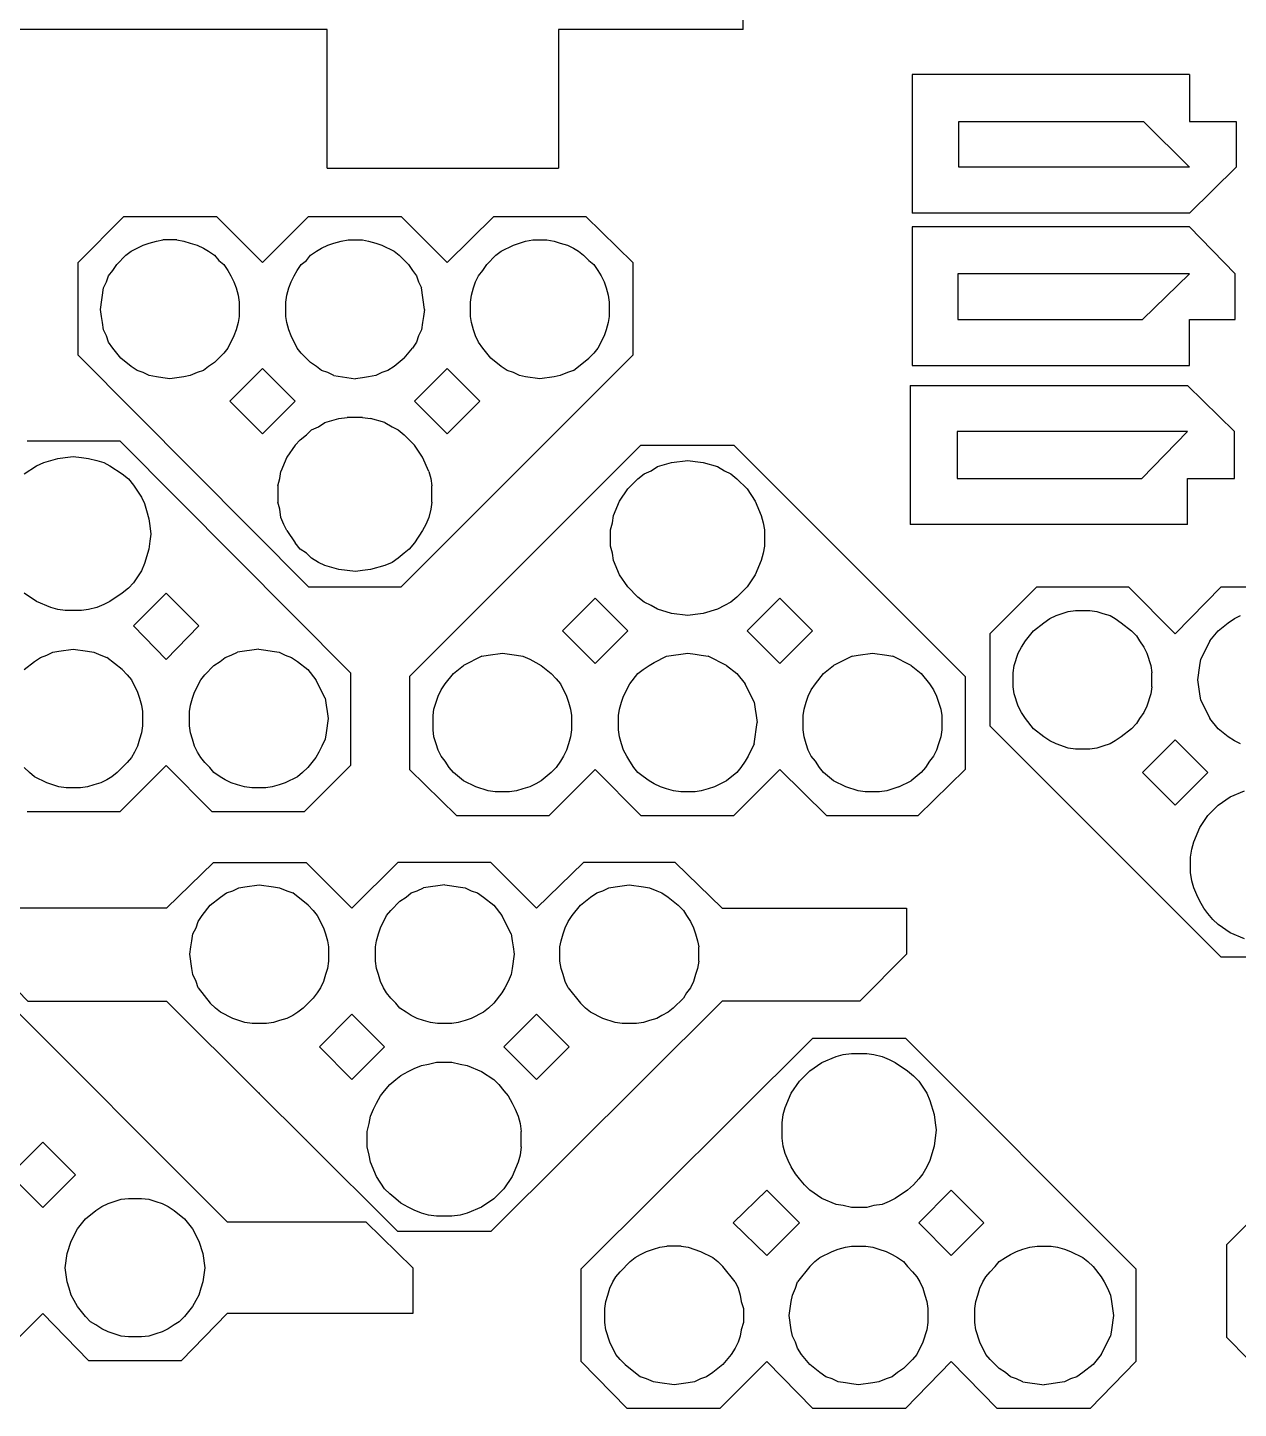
# Model space of a CAD drawing. Extents: x -4665 to 4665, y -2178 to 2178.
# Drawn here: x 620 to 1625, y -13 to 1134 of the extents above; entities that cross this region are included whole.
import ezdxf

# ---------------------------------------------------------------- set-up
doc = ezdxf.new("R2010")
doc.units = 0
doc.header["$MEASUREMENT"] = 0
doc.layers.get('0').update_dxf_attribs({"linetype": 'CONTINUOUS'})

msp = doc.modelspace()

# ---------------------------------------------------------------- linework, layer by layer
for p, q in [((1214, 1131.9), (1214, 1285.2)), ((868.5, 1131.9), (407.9, 1131.9)), ((868.5, 1016.8), (868.5, 1131.9)), ((1214, 1131.9), (1060.7, 1131.9)), ((1060.7, 1131.9), (1060.7, 1016.8)), ((1354.3, 1094.7), (1354.3, 979.5)), ((1584.6, 1094.7), (1354.3, 1094.7)), ((1584.6, 1094.7), (1584.6, 1055.7)), ((1393.2, 1017.6), (1393.2, 1055.7)), ((1393.2, 1055.7), (1546.5, 1055.7)), ((1546.5, 1055.7), (1584.6, 1017.6)), ((1584.6, 1055.7), (1623.5, 1055.7)), ((1623.5, 1055.7), (1623.5, 1017.6)), ((868.5, 1016.8), (1060.7, 1016.8)), ((1584.6, 1017.6), (1393.2, 1017.6)), ((1623.5, 1017.6), (1584.6, 979.5)), ((661.7, 938.5), (699.8, 976.6)), ((699.8, 976.6), (776.8, 976.6)), ((776.8, 976.6), (814.9, 938.5)), ((814.9, 938.5), (853, 976.6)), ((853, 976.6), (930.1, 976.6)), ((930.1, 976.6), (968.2, 938.5)), ((968.2, 938.5), (1007.1, 976.6)), ((1007.1, 976.6), (1083.3, 976.6)), ((1083.3, 976.6), (1122.3, 938.5)), ((1584.6, 979.5), (1354.3, 979.5)), ((1354.3, 968.2), (1354.3, 853)), ((1584.6, 968.2), (1354.3, 968.2)), ((1622.7, 929.2), (1584.6, 968.2)), ((705.7, 947.9), (715.9, 952.9)), ((715.9, 952.9), (720.9, 954.6)), ((720.9, 954.6), (726.9, 956.3)), ((726.9, 956.3), (732, 957.2)), ((743.8, 957.2), (732, 957.2)), ((743.8, 957.2), (749.7, 956.3)), ((749.7, 956.3), (754.8, 954.6)), ((754.8, 954.6), (760.7, 952.9)), ((760.7, 952.9), (765.8, 950.4)), ((864, 950.4), (869.1, 952.9)), ((869.1, 952.9), (874.2, 954.6)), ((874.2, 954.6), (880.1, 956.3)), ((880.1, 956.3), (886, 957.2)), ((886, 957.2), (897.9, 957.2)), ((897.9, 957.2), (903, 956.3)), ((903, 956.3), (908.9, 954.6)), ((908.9, 954.6), (914, 952.9)), ((914, 952.9), (924.1, 947.9)), ((1013, 947.9), (1023.2, 952.9)), ((1023.2, 952.9), (1033.4, 956.3)), ((1033.4, 956.3), (1039.3, 957.2)), ((1039.3, 957.2), (1051.1, 957.2)), ((1051.1, 957.2), (1057.1, 956.3)), ((1057.1, 956.3), (1062.2, 954.6)), ((1062.2, 954.6), (1068.1, 952.9)), ((1068.1, 952.9), (1073.2, 950.4)), ((693.9, 936.9), (701.5, 944.5)), ((701.5, 944.5), (705.7, 947.9)), ((765.8, 950.4), (770.1, 947.9)), ((770.1, 947.9), (775.1, 944.5)), ((775.1, 944.5), (778.5, 940.2)), ((778.5, 940.2), (782.8, 936.9)), ((847.1, 936.9), (851.3, 940.2)), ((851.3, 940.2), (854.7, 944.5)), ((854.7, 944.5), (859.8, 947.9)), ((859.8, 947.9), (864, 950.4)), ((924.1, 947.9), (928.4, 944.5)), ((928.4, 944.5), (936, 936.9)), ((1001.2, 936.9), (1008.8, 944.5)), ((1008.8, 944.5), (1013, 947.9)), ((1073.2, 950.4), (1077.4, 947.9)), ((1077.4, 947.9), (1081.6, 944.5)), ((1081.6, 944.5), (1085.9, 940.2)), ((1085.9, 940.2), (1090.1, 936.9)), ((661.7, 861.5), (661.7, 938.5)), ((687.1, 927.5), (690.5, 931.8)), ((690.5, 931.8), (693.9, 936.9)), ((782.8, 936.9), (786.1, 931.8)), ((786.1, 931.8), (788.7, 927.5)), ((841.2, 927.5), (843.7, 931.8)), ((843.7, 931.8), (847.1, 936.9)), ((936, 936.9), (939.4, 931.8)), ((939.4, 931.8), (942.8, 927.5)), ((994.4, 927.5), (997.8, 931.8)), ((997.8, 931.8), (1001.2, 936.9)), ((1090.1, 936.9), (1093.5, 931.8)), ((1093.5, 931.8), (1096, 927.5)), ((1122.3, 938.5), (1122.3, 861.5)), ((1584.6, 929.2), (1392.4, 929.2)), ((1392.4, 929.2), (1392.4, 891.1)), ((1545.6, 891.1), (1584.6, 929.2)), ((1622.7, 891.1), (1622.7, 929.2)), ((680.3, 899.6), (682.8, 917.4)), ((682.8, 917.4), (685.4, 922.5)), ((685.4, 922.5), (687.1, 927.5)), ((788.7, 927.5), (791.2, 922.5)), ((791.2, 922.5), (792.9, 917.4)), ((792.9, 917.4), (794.6, 911.5)), ((835.2, 911.5), (836.9, 917.4)), ((836.9, 917.4), (838.6, 922.5)), ((838.6, 922.5), (841.2, 927.5)), ((942.8, 927.5), (944.5, 922.5)), ((944.5, 922.5), (947, 917.4)), ((949.5, 899.6), (947, 917.4)), ((988.5, 911.5), (990.2, 917.4)), ((990.2, 917.4), (991.9, 922.5)), ((991.9, 922.5), (994.4, 927.5)), ((1096, 927.5), (1098.6, 922.5)), ((1098.6, 922.5), (1100.3, 917.4)), ((1100.3, 917.4), (1101.9, 911.5)), ((794.6, 911.5), (795.5, 905.5)), ((834.4, 905.5), (835.2, 911.5)), ((987.6, 905.5), (988.5, 911.5)), ((1101.9, 911.5), (1102.8, 905.5)), ((681.2, 893.7), (680.3, 899.6)), ((795.5, 905.5), (795.5, 893.7)), ((834.4, 893.7), (834.4, 905.5)), ((949.5, 899.6), (948.7, 893.7)), ((987.6, 893.7), (987.6, 905.5)), ((1102.8, 905.5), (1102.8, 893.7)), ((682, 888.6), (681.2, 893.7)), ((682.8, 882.7), (682, 888.6)), ((685.4, 877.6), (682.8, 882.7)), ((792.9, 882.7), (791.2, 877.6)), ((794.6, 888.6), (792.9, 882.7)), ((795.5, 893.7), (794.6, 888.6)), ((835.2, 888.6), (834.4, 893.7)), ((836.9, 882.7), (835.2, 888.6)), ((838.6, 877.6), (836.9, 882.7)), ((947, 882.7), (944.5, 877.6)), ((947.9, 888.6), (947, 882.7)), ((948.7, 893.7), (947.9, 888.6)), ((988.5, 888.6), (987.6, 893.7)), ((990.2, 882.7), (988.5, 888.6)), ((991.9, 877.6), (990.2, 882.7)), ((1100.3, 882.7), (1098.6, 877.6)), ((1101.9, 888.6), (1100.3, 882.7)), ((1102.8, 893.7), (1101.9, 888.6)), ((1392.4, 891.1), (1545.6, 891.1)), ((1584.6, 853), (1584.6, 891.1)), ((1584.6, 891.1), (1622.7, 891.1)), ((687.1, 872.5), (685.4, 877.6)), ((690.5, 867.4), (687.1, 872.5)), ((791.2, 877.6), (786.1, 867.4)), ((843.7, 867.4), (838.6, 877.6)), ((942.8, 872.5), (939.4, 867.4)), ((944.5, 877.6), (942.8, 872.5)), ((994.4, 872.5), (991.9, 877.6)), ((997.8, 867.4), (994.4, 872.5)), ((1098.6, 877.6), (1093.5, 867.4)), ((853, 669.3), (661.7, 861.5)), ((697.2, 859), (690.5, 867.4)), ((782.8, 863.2), (775.1, 855.6)), ((786.1, 867.4), (782.8, 863.2)), ((847.1, 863.2), (843.7, 867.4)), ((854.7, 855.6), (847.1, 863.2)), ((1122.3, 861.5), (930.1, 669.3)), ((932.6, 859), (939.4, 867.4)), ((1004.6, 859), (997.8, 867.4)), ((1090.1, 863.2), (1085.9, 859)), ((1093.5, 867.4), (1090.1, 863.2)), ((705.7, 852.2), (697.2, 859)), ((710.8, 848.8), (705.7, 852.2)), ((715.9, 847.1), (710.8, 848.8)), ((765.8, 848.8), (760.7, 847.1)), ((770.1, 852.2), (765.8, 848.8)), ((775.1, 855.6), (770.1, 852.2)), ((814.9, 850.5), (787.8, 823.4)), ((842, 823.4), (814.9, 850.5)), ((859.8, 852.2), (854.7, 855.6)), ((864, 848.8), (859.8, 852.2)), ((869.1, 847.1), (864, 848.8)), ((919.1, 848.8), (914, 847.1)), ((924.1, 852.2), (919.1, 848.8)), ((932.6, 859), (924.1, 852.2)), ((968.2, 850.5), (941.1, 823.4)), ((995.3, 823.4), (968.2, 850.5)), ((1013, 852.2), (1004.6, 859)), ((1018.1, 848.8), (1013, 852.2)), ((1023.2, 847.1), (1018.1, 848.8)), ((1073.2, 848.8), (1068.1, 847.1)), ((1073.2, 848.8), (1085.9, 859)), ((1354.3, 853), (1584.6, 853)), ((720.9, 844.6), (715.9, 847.1)), ((726.9, 843.7), (720.9, 844.6)), ((732, 842.9), (726.9, 843.7)), ((737.9, 842), (732, 842.9)), ((749.7, 843.7), (737.9, 842)), ((754.8, 844.6), (749.7, 843.7)), ((760.7, 847.1), (754.8, 844.6)), ((874.2, 844.6), (869.1, 847.1)), ((874.2, 844.6), (892, 842)), ((897.9, 842.9), (892, 842)), ((903, 843.7), (897.9, 842.9)), ((908.9, 844.6), (903, 843.7)), ((914, 847.1), (908.9, 844.6)), ((1028.3, 844.6), (1023.2, 847.1)), ((1033.4, 843.7), (1028.3, 844.6)), ((1045.2, 842), (1033.4, 843.7)), ((1057.1, 843.7), (1045.2, 842)), ((1062.2, 844.6), (1057.1, 843.7)), ((1068.1, 847.1), (1062.2, 844.6)), ((1352.8, 836.3), (1583.1, 836.3)), ((1352.8, 836.3), (1352.8, 721.1)), ((1622.1, 798.2), (1583.1, 836.3)), ((787.8, 823.4), (814.9, 796.3)), ((814.9, 796.3), (842, 823.4)), ((941.1, 823.4), (968.2, 796.3)), ((968.2, 796.3), (995.3, 823.4)), ((861.5, 802.2), (866.6, 805.6)), ((866.6, 805.6), (878.4, 809)), ((878.4, 809), (885.2, 809.9)), ((897.9, 809.9), (885.2, 809.9)), ((897.9, 809.9), (904.7, 809)), ((916.5, 805.6), (904.7, 809)), ((916.5, 805.6), (922.5, 802.2)), ((842, 787), (846.3, 791.2)), ((846.3, 791.2), (851.3, 795.5)), ((851.3, 795.5), (855.6, 799.7)), ((855.6, 799.7), (861.5, 802.2)), ((922.5, 802.2), (927.5, 799.7)), ((927.5, 799.7), (932.6, 795.5)), ((932.6, 795.5), (941.1, 787)), ((1583.1, 798.2), (1391.8, 798.2)), ((1391.8, 798.2), (1391.8, 759.2)), ((1545, 759.2), (1583.1, 798.2)), ((1622.1, 759.2), (1622.1, 798.2)), ((696.7, 790.2), (619.6, 790.2)), ((888, 598), (696.7, 790.2)), ((842, 787), (835.2, 776.8)), ((937, 594.7), (1129.2, 786.9)), ((947.9, 776.8), (941.1, 787)), ((1129.2, 786.9), (1206.3, 786.9)), ((1206.3, 786.9), (1398.5, 594.7)), ((617.1, 763.1), (627.3, 769.8)), ((627.3, 769.8), (633.2, 772.4)), ((633.2, 772.4), (645, 775.8)), ((645, 775.8), (651, 776.6)), ((651, 776.6), (657.7, 777.5)), ((657.7, 777.5), (664.5, 776.6)), ((664.5, 776.6), (670.4, 775.8)), ((670.4, 775.8), (677.2, 774.1)), ((677.2, 774.1), (683.1, 772.4)), ((683.1, 772.4), (688.2, 769.8)), ((688.2, 769.8), (698.4, 763.1)), ((835.2, 776.8), (830.2, 765)), ((952.9, 765), (947.9, 776.8)), ((1137.7, 765.7), (1142.8, 769.1)), ((1142.8, 769.1), (1154.6, 772.5)), ((1154.6, 772.5), (1168.2, 774.2)), ((1168.2, 774.2), (1174.1, 773.3)), ((1174.1, 773.3), (1180.9, 772.5)), ((1180.9, 772.5), (1192.7, 769.1)), ((1192.7, 769.1), (1198.6, 765.7)), ((698.4, 763.1), (703.5, 758.8)), ((703.5, 758.8), (707.7, 753.8)), ((827.6, 753.1), (829.3, 759.1)), ((829.3, 759.1), (830.2, 765)), ((952.9, 765), (954.6, 759.1)), ((954.6, 759.1), (955.5, 753.1)), ((1118.2, 750.5), (1126.7, 758.9)), ((1126.7, 758.9), (1131.8, 763.2)), ((1131.8, 763.2), (1137.7, 765.7)), ((1198.6, 765.7), (1203.7, 763.2)), ((1203.7, 763.2), (1208.8, 758.9)), ((1208.8, 758.9), (1217.3, 750.5)), ((1391.8, 759.2), (1545, 759.2)), ((1583.1, 759.2), (1622.1, 759.2)), ((1583.1, 721.1), (1583.1, 759.2)), ((707.7, 753.8), (714.5, 743.6)), ((827.6, 753.1), (827.6, 739.6)), ((955.5, 739.6), (955.5, 753.1)), ((1111.4, 740.3), (1118.2, 750.5)), ((1217.3, 750.5), (1224, 740.3)), ((714.5, 743.6), (717, 738.5)), ((717, 738.5), (718.7, 732.6)), ((829.3, 733.7), (827.6, 739.6)), ((830.2, 726.9), (829.3, 733.7)), ((954.6, 733.7), (952.9, 726.9)), ((955.5, 739.6), (954.6, 733.7)), ((1106.4, 728.4), (1111.4, 740.3)), ((1224, 740.3), (1229.1, 728.4)), ((718.7, 732.6), (720.4, 725.8)), ((720.4, 725.8), (721.2, 719.9)), ((832.7, 721), (830.2, 726.9)), ((952.9, 726.9), (950.4, 721)), ((1103.8, 716.6), (1105.5, 722.5)), ((1105.5, 722.5), (1106.4, 728.4)), ((1229.1, 728.4), (1230.8, 722.5)), ((1230.8, 722.5), (1231.7, 716.6)), ((721.2, 719.9), (722.1, 713.1)), ((722.1, 713.1), (721.2, 707.2)), ((835.2, 715.9), (832.7, 721)), ((835.2, 715.9), (842, 705.7)), ((947.9, 715.9), (941.1, 705.7)), ((950.4, 721), (947.9, 715.9)), ((1103.8, 703), (1103.8, 716.6)), ((1231.7, 716.6), (1231.7, 703)), ((1583.1, 721.1), (1352.8, 721.1)), ((720.4, 700.4), (717, 688.6)), ((721.2, 707.2), (720.4, 700.4)), ((846.3, 700.6), (842, 705.7)), ((851.3, 697.3), (846.3, 700.6)), ((936.8, 700.6), (932.6, 697.3)), ((941.1, 705.7), (936.8, 700.6)), ((1105.5, 697.1), (1103.8, 703)), ((1231.7, 703), (1230.8, 697.1)), ((717, 688.6), (714.5, 682.6)), ((855.6, 693), (851.3, 697.3)), ((861.5, 689.6), (855.6, 693)), ((866.6, 687.1), (861.5, 689.6)), ((922.5, 689.6), (916.5, 687.1)), ((927.5, 693), (922.5, 689.6)), ((932.6, 697.3), (927.5, 693)), ((1106.4, 691.2), (1105.5, 697.1)), ((1111.4, 679.3), (1106.4, 691.2)), ((1229.1, 691.2), (1224, 679.3)), ((1230.8, 697.1), (1229.1, 691.2)), ((714.5, 682.6), (707.7, 672.5)), ((878.4, 683.7), (866.6, 687.1)), ((892, 682), (878.4, 683.7)), ((897.9, 682.9), (892, 682)), ((904.7, 683.7), (897.9, 682.9)), ((916.5, 687.1), (904.7, 683.7)), ((1118.2, 669.2), (1111.4, 679.3)), ((1224, 679.3), (1217.3, 669.2)), ((703.5, 668.2), (698.4, 664)), ((707.7, 672.5), (703.5, 668.2)), ((853, 669.3), (930.1, 669.3)), ((1126.7, 660.7), (1118.2, 669.2)), ((1208.8, 660.7), (1217.3, 669.2)), ((1418.8, 630.2), (1457.8, 669.2)), ((1457.8, 669.2), (1534, 669.2)), ((1534, 669.2), (1572.9, 630.2)), ((1572.9, 630.2), (1611, 669.2)), ((1611, 669.2), (1688.1, 669.2)), ((627.3, 657.2), (617.1, 664)), ((639.1, 652.2), (627.3, 657.2)), ((683.1, 654.7), (677.2, 652.2)), ((688.2, 657.2), (683.1, 654.7)), ((698.4, 664), (688.2, 657.2)), ((734.8, 664), (707.7, 636.9)), ((761.9, 636.9), (734.8, 664)), ((1091.1, 659.9), (1064, 632.8)), ((1118.2, 632.8), (1091.1, 659.9)), ((1131.8, 656.5), (1126.7, 660.7)), ((1137.7, 653.9), (1131.8, 656.5)), ((1142.8, 650.6), (1137.7, 653.9)), ((1198.6, 653.9), (1192.7, 650.6)), ((1203.7, 656.5), (1198.6, 653.9)), ((1208.8, 660.7), (1203.7, 656.5)), ((1244.4, 659.9), (1217.3, 632.8)), ((1271.5, 632.8), (1244.4, 659.9)), ((645, 650.5), (639.1, 652.2)), ((651, 649.6), (645, 650.5)), ((664.5, 649.6), (651, 649.6)), ((670.4, 650.5), (664.5, 649.6)), ((677.2, 652.2), (670.4, 650.5)), ((1154.6, 647.2), (1142.8, 650.6)), ((1168.2, 645.5), (1154.6, 647.2)), ((1174.1, 646.3), (1168.2, 645.5)), ((1180.9, 647.2), (1174.1, 646.3)), ((1192.7, 650.6), (1180.9, 647.2)), ((1463.7, 639.5), (1468.8, 642.9)), ((1468.8, 642.9), (1473.9, 645.5)), ((1473.9, 645.5), (1484, 648.8)), ((1484, 648.8), (1489.9, 649.7)), ((1489.9, 649.7), (1501.8, 649.7)), ((1501.8, 649.7), (1507.7, 648.8)), ((1507.7, 648.8), (1512.8, 647.2)), ((1512.8, 647.2), (1518.7, 645.5)), ((1518.7, 645.5), (1523, 642.9)), ((1523, 642.9), (1528, 639.5)), ((1616.9, 639.5), (1622, 642.9)), ((1622, 642.9), (1627.1, 645.5)), ((707.7, 636.9), (734.8, 609)), ((734.8, 609), (761.9, 636.9)), ((1064, 632.8), (1091.1, 605.7)), ((1091.1, 605.7), (1118.2, 632.8)), ((1217.3, 632.8), (1244.4, 605.7)), ((1244.4, 605.7), (1271.5, 632.8)), ((1448.5, 624.3), (1455.2, 632.8)), ((1455.2, 632.8), (1463.7, 639.5)), ((1528, 639.5), (1536.5, 632.8)), ((1536.5, 632.8), (1540.7, 628.5)), ((1601.7, 624.3), (1608.5, 632.8)), ((1608.5, 632.8), (1616.9, 639.5)), ((1418.8, 630.2), (1418.8, 554)), ((1442.5, 614.1), (1445.1, 619.2)), ((1445.1, 619.2), (1448.5, 624.3)), ((1540.7, 628.5), (1543.3, 624.3)), ((1543.3, 624.3), (1546.7, 619.2)), ((1546.7, 619.2), (1549.2, 614.1)), ((1601.7, 624.3), (1594.1, 609.1)), ((625.6, 607.3), (630.6, 610.7)), ((630.6, 610.7), (635.7, 612.4)), ((635.7, 612.4), (640.8, 614.9)), ((640.8, 614.9), (645.9, 615.8)), ((645.9, 615.8), (657.7, 617.4)), ((657.7, 617.4), (669.6, 615.8)), ((669.6, 615.8), (674.7, 614.9)), ((674.7, 614.9), (680.6, 612.4)), ((680.6, 612.4), (685.7, 610.7)), ((698.4, 600.5), (685.7, 610.7)), ((779.7, 607.3), (783.9, 610.7)), ((783.9, 610.7), (789, 612.4)), ((789, 612.4), (794, 614.9)), ((811.8, 617.4), (794, 614.9)), ((811.8, 617.4), (817.8, 616.6)), ((817.8, 616.6), (822.8, 615.8)), ((822.8, 615.8), (828.8, 614.9)), ((828.8, 614.9), (833.8, 612.4)), ((833.8, 612.4), (838.9, 610.7)), ((838.9, 610.7), (844, 607.3)), ((997.1, 611.6), (981.9, 604)), ((997.1, 611.6), (1002.2, 612.5)), ((1002.2, 612.5), (1014.1, 614.1)), ((1014.1, 614.1), (1025.9, 612.5)), ((1025.9, 612.5), (1031, 611.6)), ((1031, 611.6), (1036.9, 609.1)), ((1036.9, 609.1), (1042, 606.5)), ((1140.2, 606.5), (1150.4, 611.6)), ((1150.4, 611.6), (1168.2, 614.1)), ((1168.2, 614.1), (1174.1, 613.3)), ((1174.1, 613.3), (1179.2, 612.5)), ((1179.2, 612.5), (1185.1, 611.6)), ((1200.3, 604), (1185.1, 611.6)), ((1304.5, 611.6), (1289.2, 604)), ((1304.5, 611.6), (1309.6, 612.5)), ((1309.6, 612.5), (1321.4, 614.1)), ((1321.4, 614.1), (1333.3, 612.5)), ((1333.3, 612.5), (1338.3, 611.6)), ((1353.6, 604), (1338.3, 611.6)), ((1439.1, 604), (1442.5, 614.1)), ((1549.2, 614.1), (1552.6, 604)), ((1593.2, 604), (1594.1, 609.1)), ((617.1, 600.5), (625.6, 607.3)), ((698.4, 600.5), (702.6, 596.3)), ((702.6, 596.3), (706, 592)), ((763.6, 592), (767, 596.3)), ((767, 596.3), (774.6, 603.9)), ((774.6, 603.9), (779.7, 607.3)), ((844, 607.3), (852.5, 600.5)), ((852.5, 600.5), (859.2, 592)), ((888, 598), (888, 520.9)), ((966.7, 588.7), (973.4, 597.2)), ((973.4, 597.2), (981.9, 604)), ((1042, 606.5), (1046.2, 604)), ((1046.2, 604), (1054.7, 597.2)), ((1054.7, 597.2), (1058.9, 593)), ((1119.9, 588.7), (1126.7, 597.2)), ((1126.7, 597.2), (1130.9, 600.6)), ((1130.9, 600.6), (1136, 604)), ((1136, 604), (1140.2, 606.5)), ((1200.3, 604), (1208.8, 597.2)), ((1208.8, 597.2), (1215.6, 588.7)), ((1274, 588.7), (1280.8, 597.2)), ((1280.8, 597.2), (1289.2, 604)), ((1353.6, 604), (1362, 597.2)), ((1362, 597.2), (1368.8, 588.7)), ((1438.3, 598), (1439.1, 604)), ((1438.3, 586.2), (1438.3, 598)), ((1552.6, 604), (1553.4, 598)), ((1553.4, 586.2), (1553.4, 598)), ((1591.5, 592.1), (1593.2, 604)), ((706, 592), (711.1, 581.9)), ((758.5, 581.9), (763.6, 592)), ((866.9, 576.8), (859.2, 592)), ((937, 594.7), (937, 517.6)), ((963.3, 583.7), (966.7, 588.7)), ((1058.9, 593), (1062.3, 588.7)), ((1062.3, 588.7), (1067.4, 578.6)), ((1114.8, 578.6), (1119.9, 588.7)), ((1223.2, 573.5), (1215.6, 588.7)), ((1270.6, 583.7), (1274, 588.7)), ((1368.8, 588.7), (1372.2, 583.7)), ((1398.5, 594.7), (1398.5, 517.6)), ((1439.1, 580.3), (1438.3, 586.2)), ((1553.4, 586.2), (1552.6, 580.3)), ((1593.2, 580.3), (1591.5, 592.1)), ((711.1, 581.9), (712.8, 576.8)), ((712.8, 576.8), (714.5, 570.9)), ((755.1, 570.9), (756.8, 576.8)), ((756.8, 576.8), (758.5, 581.9)), ((866.9, 576.8), (867.7, 570.9)), ((957.3, 567.6), (959, 573.5)), ((959, 573.5), (960.7, 578.6)), ((960.7, 578.6), (963.3, 583.7)), ((1067.4, 578.6), (1069.1, 573.5)), ((1069.1, 573.5), (1070.8, 567.6)), ((1111.4, 567.6), (1113.1, 573.5)), ((1113.1, 573.5), (1114.8, 578.6)), ((1223.2, 573.5), (1224, 567.6)), ((1264.7, 567.6), (1266.4, 573.5)), ((1266.4, 573.5), (1268.1, 578.6)), ((1268.1, 578.6), (1270.6, 583.7)), ((1372.2, 583.7), (1374.7, 578.6)), ((1374.7, 578.6), (1376.4, 573.5)), ((1376.4, 573.5), (1378.1, 567.6)), ((1442.5, 570.1), (1439.1, 580.3)), ((1552.6, 580.3), (1549.2, 570.1)), ((1594.1, 575.2), (1593.2, 580.3)), ((1594.1, 575.2), (1601.7, 559.9)), ((714.5, 570.9), (715.3, 565.8)), ((715.3, 565.8), (715.3, 553.9)), ((754.3, 565.8), (755.1, 570.9)), ((754.3, 553.9), (754.3, 565.8)), ((867.7, 570.9), (868.6, 565.8)), ((868.6, 565.8), (869.4, 559.9)), ((956.5, 562.5), (957.3, 567.6)), ((956.5, 550.6), (956.5, 562.5)), ((1070.8, 567.6), (1071.6, 562.5)), ((1071.6, 562.5), (1071.6, 550.6)), ((1110.6, 562.5), (1111.4, 567.6)), ((1110.6, 550.6), (1110.6, 562.5)), ((1224, 567.6), (1224.9, 562.5)), ((1224.9, 562.5), (1225.7, 556.6)), ((1263.8, 562.5), (1264.7, 567.6)), ((1263.8, 550.6), (1263.8, 562.5)), ((1378.1, 567.6), (1379, 562.5)), ((1379, 562.5), (1379, 550.6)), ((1445.1, 565), (1442.5, 570.1)), ((1448.5, 559.9), (1445.1, 565)), ((1546.7, 565), (1543.3, 559.9)), ((1549.2, 570.1), (1546.7, 565)), ((715.3, 553.9), (714.5, 548)), ((755.1, 548), (754.3, 553.9)), ((869.4, 559.9), (867.7, 548)), ((957.3, 544.7), (956.5, 550.6)), ((1071.6, 550.6), (1070.8, 544.7)), ((1111.4, 544.7), (1110.6, 550.6)), ((1223.2, 538.8), (1225.7, 556.6)), ((1264.7, 544.7), (1263.8, 550.6)), ((1379, 550.6), (1378.1, 544.7)), ((1611, 361.8), (1418.8, 554)), ((1455.2, 551.5), (1448.5, 559.9)), ((1463.7, 544.7), (1455.2, 551.5)), ((1536.5, 551.5), (1528, 544.7)), ((1540.7, 555.7), (1536.5, 551.5)), ((1543.3, 559.9), (1540.7, 555.7)), ((1608.5, 551.5), (1601.7, 559.9)), ((1616.9, 544.7), (1608.5, 551.5)), ((712.8, 542.9), (711.1, 537)), ((714.5, 548), (712.8, 542.9)), ((756.8, 542.9), (755.1, 548)), ((758.5, 537), (756.8, 542.9)), ((866.9, 542.9), (864.3, 537)), ((867.7, 548), (866.9, 542.9)), ((959, 538.8), (957.3, 544.7)), ((960.7, 533.7), (959, 538.8)), ((1069.1, 538.8), (1067.4, 533.7)), ((1070.8, 544.7), (1069.1, 538.8)), ((1113.1, 538.8), (1111.4, 544.7)), ((1114.8, 533.7), (1113.1, 538.8)), ((1223.2, 538.8), (1218.1, 528.6)), ((1266.4, 538.8), (1264.7, 544.7)), ((1268.1, 533.7), (1266.4, 538.8)), ((1376.4, 538.8), (1374.7, 533.7)), ((1378.1, 544.7), (1376.4, 538.8)), ((1468.8, 541.3), (1463.7, 544.7)), ((1473.9, 538.8), (1468.8, 541.3)), ((1484, 535.4), (1473.9, 538.8)), ((1518.7, 538.8), (1512.8, 537.1)), ((1523, 541.3), (1518.7, 538.8)), ((1528, 544.7), (1523, 541.3)), ((1572.9, 542.2), (1545.8, 515.1)), ((1600, 515.1), (1572.9, 542.2)), ((1622, 541.3), (1616.9, 544.7)), ((1627.1, 538.8), (1622, 541.3)), ((706, 527.7), (702.6, 523.5)), ((708.5, 531.9), (706, 527.7)), ((711.1, 537), (708.5, 531.9)), ((761, 531.9), (758.5, 537)), ((763.6, 527.7), (761, 531.9)), ((767, 523.5), (763.6, 527.7)), ((859.2, 527.7), (852.5, 519.2)), ((861.8, 531.9), (859.2, 527.7)), ((864.3, 537), (861.8, 531.9)), ((963.3, 528.6), (960.7, 533.7)), ((966.7, 524.4), (963.3, 528.6)), ((1064.9, 528.6), (1062.3, 524.4)), ((1067.4, 533.7), (1064.9, 528.6)), ((1117.4, 528.6), (1114.8, 533.7)), ((1119.9, 524.4), (1117.4, 528.6)), ((1218.1, 528.6), (1215.6, 524.4)), ((1270.6, 528.6), (1268.1, 533.7)), ((1274, 524.4), (1270.6, 528.6)), ((1372.2, 528.6), (1368.8, 524.4)), ((1374.7, 533.7), (1372.2, 528.6)), ((1489.9, 534.5), (1484, 535.4)), ((1501.8, 534.5), (1489.9, 534.5)), ((1507.7, 535.4), (1501.8, 534.5)), ((1512.8, 537.1), (1507.7, 535.4)), ((621.3, 515), (617.1, 519.2)), ((702.6, 523.5), (694.1, 515)), ((734.8, 520.9), (696.7, 482.8)), ((772.9, 482.8), (734.8, 520.9)), ((771.2, 519.2), (767, 523.5)), ((774.6, 515), (771.2, 519.2)), ((852.5, 519.2), (848.2, 515)), ((888, 520.9), (849.9, 482.8)), ((976, 479.5), (937, 517.6)), ((970, 519.3), (966.7, 524.4)), ((973.4, 515.1), (970, 519.3)), ((1091.1, 517.6), (1053, 479.5)), ((1058.9, 519.3), (1054.7, 515.1)), ((1062.3, 524.4), (1058.9, 519.3)), ((1129.2, 479.5), (1091.1, 517.6)), ((1123.3, 519.3), (1119.9, 524.4)), ((1126.7, 515.1), (1123.3, 519.3)), ((1244.4, 517.6), (1206.3, 479.5)), ((1212.2, 519.3), (1208.8, 515.1)), ((1215.6, 524.4), (1212.2, 519.3)), ((1283.3, 479.5), (1244.4, 517.6)), ((1277.4, 519.3), (1274, 524.4)), ((1280.8, 515.1), (1277.4, 519.3)), ((1398.5, 517.6), (1359.5, 479.5)), ((1365.4, 519.3), (1362, 515.1)), ((1368.8, 524.4), (1365.4, 519.3)), ((625.6, 511.6), (621.3, 515)), ((635.7, 506.5), (625.6, 511.6)), ((645.9, 503.1), (635.7, 506.5)), ((674.7, 504.8), (669.6, 503.1)), ((680.6, 506.5), (674.7, 504.8)), ((685.7, 509.1), (680.6, 506.5)), ((689.9, 511.6), (685.7, 509.1)), ((694.1, 515), (689.9, 511.6)), ((779.7, 511.6), (774.6, 515)), ((783.9, 509.1), (779.7, 511.6)), ((789, 506.5), (783.9, 509.1)), ((794, 504.8), (789, 506.5)), ((800, 503.1), (794, 504.8)), ((828.8, 504.8), (822.8, 503.1)), ((833.8, 506.5), (828.8, 504.8)), ((844, 511.6), (833.8, 506.5)), ((848.2, 515), (844, 511.6)), ((981.9, 508.3), (973.4, 515.1)), ((992.1, 503.2), (981.9, 508.3)), ((1042, 505.8), (1036.9, 503.2)), ((1046.2, 508.3), (1042, 505.8)), ((1054.7, 515.1), (1046.2, 508.3)), ((1130.9, 511.7), (1126.7, 515.1)), ((1136, 508.3), (1130.9, 511.7)), ((1140.2, 505.8), (1136, 508.3)), ((1145.3, 503.2), (1140.2, 505.8)), ((1200.3, 508.3), (1190.2, 503.2)), ((1208.8, 515.1), (1200.3, 508.3)), ((1289.2, 508.3), (1280.8, 515.1)), ((1299.4, 503.2), (1289.2, 508.3)), ((1343.4, 503.2), (1353.6, 508.3)), ((1362, 515.1), (1353.6, 508.3)), ((1545.8, 515.1), (1572.9, 488)), ((1572.9, 488), (1600, 515.1)), ((651.8, 502.3), (645.9, 503.1)), ((663.7, 502.3), (651.8, 502.3)), ((669.6, 503.1), (663.7, 502.3)), ((805.9, 502.3), (800, 503.1)), ((817.8, 502.3), (805.9, 502.3)), ((822.8, 503.1), (817.8, 502.3)), ((1002.2, 499.8), (992.1, 503.2)), ((1008.1, 499), (1002.2, 499.8)), ((1020, 499), (1008.1, 499)), ((1025.9, 499.8), (1020, 499)), ((1031, 501.5), (1025.9, 499.8)), ((1036.9, 503.2), (1031, 501.5)), ((1150.4, 501.5), (1145.3, 503.2)), ((1156.3, 499.8), (1150.4, 501.5)), ((1162.2, 499), (1156.3, 499.8)), ((1174.1, 499), (1162.2, 499)), ((1179.2, 499.8), (1174.1, 499)), ((1185.1, 501.5), (1179.2, 499.8)), ((1190.2, 503.2), (1185.1, 501.5)), ((1309.6, 499.8), (1299.4, 503.2)), ((1315.5, 499), (1309.6, 499.8)), ((1327.3, 499), (1315.5, 499)), ((1333.3, 499.8), (1327.3, 499)), ((1343.4, 503.2), (1333.3, 499.8)), ((1608.5, 488), (1618.6, 494.8)), ((1618.6, 494.8), (1630.5, 499.8)), ((619.6, 482.8), (696.7, 482.8)), ((772.9, 482.8), (849.9, 482.8)), ((1600, 479.5), (1608.5, 488)), ((976, 479.5), (1053, 479.5)), ((1129.2, 479.5), (1206.3, 479.5)), ((1283.3, 479.5), (1359.5, 479.5)), ((1593.2, 469.4), (1600, 479.5)), ((1588.2, 457.5), (1593.2, 469.4)), ((1585.6, 444.8), (1586.5, 451.6)), ((1586.5, 451.6), (1588.2, 457.5)), ((735.1, 402.4), (774.1, 440.5)), ((774.1, 440.5), (851.1, 440.5)), ((851.1, 440.5), (889.2, 402.4)), ((889.2, 402.4), (927.3, 440.5)), ((1004.4, 440.5), (927.3, 440.5)), ((1004.4, 440.5), (1042.5, 402.4)), ((1042.5, 402.4), (1081.4, 440.5)), ((1157.6, 440.5), (1081.4, 440.5)), ((1157.6, 440.5), (1196.6, 402.4)), ((1585.6, 432.1), (1585.6, 444.8)), ((1586.5, 425.3), (1585.6, 432.1)), ((1588.2, 419.4), (1586.5, 425.3)), ((780, 411.7), (785.1, 415.1)), ((785.1, 415.1), (790.2, 416.8)), ((790.2, 416.8), (795.2, 419.4)), ((795.2, 419.4), (800.3, 420.2)), ((800.3, 420.2), (812.2, 421.9)), ((812.2, 421.9), (824, 420.2)), ((824, 420.2), (829.1, 419.4)), ((829.1, 419.4), (835, 416.8)), ((835, 416.8), (840.1, 415.1)), ((852.8, 405), (840.1, 415.1)), ((934.1, 411.7), (938.3, 415.1)), ((938.3, 415.1), (943.4, 416.8)), ((943.4, 416.8), (948.5, 419.4)), ((966.3, 421.9), (948.5, 419.4)), ((966.3, 421.9), (972.2, 421.1)), ((972.2, 421.1), (977.3, 420.2)), ((977.3, 420.2), (983.2, 419.4)), ((983.2, 419.4), (988.3, 416.8)), ((988.3, 416.8), (993.4, 415.1)), ((993.4, 415.1), (998.4, 411.7)), ((1087.3, 411.7), (1092.4, 415.1)), ((1092.4, 415.1), (1097.5, 416.8)), ((1097.5, 416.8), (1102.6, 419.4)), ((1102.6, 419.4), (1107.7, 420.2)), ((1107.7, 420.2), (1119.5, 421.9)), ((1119.5, 421.9), (1131.4, 420.2)), ((1131.4, 420.2), (1136.4, 419.4)), ((1136.4, 419.4), (1142.4, 416.8)), ((1142.4, 416.8), (1146.6, 415.1)), ((1146.6, 415.1), (1151.7, 411.7)), ((1590.7, 413.5), (1588.2, 419.4)), ((1593.2, 408.4), (1590.7, 413.5)), ((735.1, 402.4), (581.9, 402.4)), ((764.8, 396.5), (771.5, 405)), ((771.5, 405), (780, 411.7)), ((852.8, 405), (857, 400.7)), ((921.4, 400.7), (929, 408.4)), ((929, 408.4), (934.1, 411.7)), ((998.4, 411.7), (1006.9, 405)), ((1006.9, 405), (1013.7, 396.5)), ((1072.1, 396.5), (1078.9, 405)), ((1078.9, 405), (1087.3, 411.7)), ((1151.7, 411.7), (1160.1, 405)), ((1160.1, 405), (1164.4, 400.7)), ((1196.6, 402.4), (1349.8, 402.4)), ((1349.8, 402.4), (1349.8, 364.3)), ((1596.6, 402.5), (1593.2, 408.4)), ((1600, 398.2), (1596.6, 402.5)), ((759.7, 386.3), (761.4, 391.4)), ((761.4, 391.4), (764.8, 396.5)), ((857, 400.7), (860.4, 396.5)), ((860.4, 396.5), (865.5, 386.3)), ((912.9, 386.3), (918, 396.5)), ((918, 396.5), (921.4, 400.7)), ((1021.3, 381.3), (1013.7, 396.5)), ((1066.2, 386.3), (1068.7, 391.4)), ((1068.7, 391.4), (1072.1, 396.5)), ((1164.4, 400.7), (1166.9, 396.5)), ((1166.9, 396.5), (1170.3, 391.4)), ((1170.3, 391.4), (1172.8, 386.3)), ((1604.2, 393.2), (1600, 398.2)), ((1608.5, 388.9), (1604.2, 393.2)), ((756.3, 375.3), (757.1, 381.3)), ((757.1, 381.3), (759.7, 386.3)), ((865.5, 386.3), (867.2, 381.3)), ((867.2, 381.3), (868.9, 375.3)), ((909.5, 375.3), (911.2, 381.3)), ((911.2, 381.3), (912.9, 386.3)), ((1021.3, 381.3), (1022.1, 375.3)), ((1062.8, 375.3), (1064.5, 381.3)), ((1064.5, 381.3), (1066.2, 386.3)), ((1172.8, 386.3), (1174.5, 381.3)), ((1174.5, 381.3), (1176.2, 375.3)), ((1618.6, 382.1), (1608.5, 388.9)), ((1630.5, 377.1), (1618.6, 382.1)), ((754.6, 364.3), (755.4, 370.3)), ((755.4, 370.3), (756.3, 375.3)), ((868.9, 375.3), (869.7, 370.3)), ((869.7, 370.3), (869.7, 358.4)), ((908.7, 370.3), (909.5, 375.3)), ((908.7, 358.4), (908.7, 370.3)), ((1022.1, 375.3), (1023, 370.3)), ((1023, 370.3), (1023.8, 364.3)), ((1061.9, 370.3), (1062.8, 375.3)), ((1061.9, 358.4), (1061.9, 370.3)), ((1176.2, 375.3), (1177.1, 370.3)), ((1177.1, 358.4), (1177.1, 370.3)), ((620, 325.4), (581.9, 364.3)), ((756.3, 352.5), (754.6, 364.3)), ((869.7, 358.4), (868.9, 352.5)), ((909.5, 352.5), (908.7, 358.4)), ((1023.8, 364.3), (1022.1, 352.5)), ((1062.8, 352.5), (1061.9, 358.4)), ((1177.1, 358.4), (1176.2, 352.5)), ((1310.9, 325.4), (1349.8, 364.3)), ((1688.1, 361.8), (1611, 361.8)), ((757.1, 347.4), (756.3, 352.5)), ((759.7, 341.5), (757.1, 347.4)), ((867.2, 347.4), (865.5, 341.5)), ((868.9, 352.5), (867.2, 347.4)), ((911.2, 347.4), (909.5, 352.5)), ((912.9, 341.5), (911.2, 347.4)), ((1021.3, 347.4), (1018.8, 341.5)), ((1022.1, 352.5), (1021.3, 347.4)), ((1064.5, 347.4), (1062.8, 352.5)), ((1066.2, 341.5), (1064.5, 347.4)), ((1174.5, 347.4), (1172.8, 341.5)), ((1176.2, 352.5), (1174.5, 347.4)), ((785.6, 142.1), (593.4, 334.3)), ((761.4, 336.4), (759.7, 341.5)), ((761.4, 336.4), (771.5, 323.7)), ((863, 336.4), (860.4, 332.2)), ((865.5, 341.5), (863, 336.4)), ((915.5, 336.4), (912.9, 341.5)), ((918, 332.2), (915.5, 336.4)), ((1016.2, 336.4), (1013.7, 332.2)), ((1018.8, 341.5), (1016.2, 336.4)), ((1068.7, 336.4), (1066.2, 341.5)), ((1068.7, 336.4), (1078.9, 323.7)), ((1170.3, 336.4), (1166.9, 332.2)), ((1172.8, 341.5), (1170.3, 336.4)), ((620, 325.4), (735.1, 325.4)), ((811.7, 249.2), (735.1, 325.4)), ((775.8, 319.5), (771.5, 323.7)), ((857, 327.9), (848.6, 319.5)), ((860.4, 332.2), (857, 327.9)), ((921.4, 327.9), (918, 332.2)), ((925.6, 323.7), (921.4, 327.9)), ((929, 319.5), (925.6, 323.7)), ((1006.9, 323.7), (1002.7, 319.5)), ((1196.6, 325.4), (1004.4, 134)), ((1013.7, 332.2), (1006.9, 323.7)), ((1083.1, 319.5), (1078.9, 323.7)), ((1164.4, 327.9), (1155.9, 319.5)), ((1166.9, 332.2), (1164.4, 327.9)), ((1310.9, 325.4), (1196.6, 325.4)), ((780, 316.1), (775.8, 319.5)), ((790.2, 311), (780, 316.1)), ((800.3, 307.6), (790.2, 311)), ((835, 311), (829.1, 309.3)), ((840.1, 313.5), (835, 311)), ((844.3, 316.1), (840.1, 313.5)), ((848.6, 319.5), (844.3, 316.1)), ((889.2, 314.4), (862.1, 287.3)), ((916.3, 287.3), (889.2, 314.4)), ((934.1, 316.1), (929, 319.5)), ((938.3, 313.5), (934.1, 316.1)), ((943.4, 311), (938.3, 313.5)), ((948.5, 309.3), (943.4, 311)), ((988.3, 311), (983.2, 309.3)), ((998.4, 316.1), (988.3, 311)), ((1002.7, 319.5), (998.4, 316.1)), ((1042.5, 314.4), (1015.4, 287.3)), ((1069.6, 287.3), (1042.5, 314.4)), ((1087.3, 316.1), (1083.1, 319.5)), ((1097.5, 311), (1087.3, 316.1)), ((1107.7, 307.6), (1097.5, 311)), ((1142.4, 311), (1136.4, 309.3)), ((1146.6, 313.5), (1142.4, 311)), ((1151.7, 316.1), (1146.6, 313.5)), ((1155.9, 319.5), (1151.7, 316.1)), ((1615.8, 123.2), (1807.1, 314.5)), ((806.2, 306.8), (800.3, 307.6)), ((818.1, 306.8), (806.2, 306.8)), ((824, 307.6), (818.1, 306.8)), ((829.1, 309.3), (824, 307.6)), ((954.4, 307.6), (948.5, 309.3)), ((960.3, 306.8), (954.4, 307.6)), ((972.2, 306.8), (960.3, 306.8)), ((977.3, 307.6), (972.2, 306.8)), ((983.2, 309.3), (977.3, 307.6)), ((1113.6, 306.8), (1107.7, 307.6)), ((1125.4, 306.8), (1113.6, 306.8)), ((1131.4, 307.6), (1125.4, 306.8)), ((1136.4, 309.3), (1131.4, 307.6)), ((862.1, 287.3), (889.2, 260.2)), ((889.2, 260.2), (916.3, 287.3)), ((1015.4, 287.3), (1042.5, 260.2)), ((1042.5, 260.2), (1069.6, 287.3)), ((1079.6, 103.2), (1271.8, 294.6)), ((1271.8, 294.6), (1348.8, 294.6)), ((1348.8, 294.6), (1540.2, 103.2)), ((1279.4, 274.3), (1291.3, 279.3)), ((1291.3, 279.3), (1297.2, 281)), ((1297.2, 281), (1304, 281.9)), ((1304, 281.9), (1316.7, 281.9)), ((1316.7, 281.9), (1322.6, 281)), ((1322.6, 281), (1329.4, 279.3)), ((1329.4, 279.3), (1335.3, 276.8)), ((1335.3, 276.8), (1340.4, 274.3)), ((929.9, 263.6), (935.8, 267)), ((935.8, 267), (940.9, 269.5)), ((940.9, 269.5), (946.8, 272)), ((946.8, 272), (952.7, 272.9)), ((952.7, 272.9), (959.5, 274.6)), ((959.5, 274.6), (972.2, 274.6)), ((972.2, 274.6), (979, 272.9)), ((979, 272.9), (984.9, 272)), ((984.9, 272), (996.7, 267)), ((996.7, 267), (1006.9, 260.2)), ((1260.8, 259), (1269.3, 267.5)), ((1269.3, 267.5), (1279.4, 274.3)), ((1340.4, 274.3), (1350.5, 267.5)), ((1350.5, 267.5), (1355.6, 263.2)), ((916.3, 250.9), (920.5, 256)), ((920.5, 256), (925.6, 260.2)), ((925.6, 260.2), (929.9, 263.6)), ((1006.9, 260.2), (1011.1, 256)), ((1011.1, 256), (1015.4, 250.9)), ((1254, 248.9), (1260.8, 259)), ((1355.6, 263.2), (1359.9, 259)), ((1359.9, 259), (1366.6, 248.9)), ((811.7, 249.2), (812.2, 249.2)), ((812.2, 249.2), (812.2, 248.7)), ((850.8, 210.2), (812.2, 248.7)), ((907, 235.6), (909.5, 240.7)), ((909.5, 240.7), (912.9, 246.6)), ((912.9, 246.6), (916.3, 250.9)), ((1015.4, 250.9), (1018.8, 246.6)), ((1018.8, 246.6), (1022.1, 240.7)), ((1022.1, 240.7), (1024.7, 235.6)), ((1248.9, 237), (1254, 248.9)), ((1366.6, 248.9), (1369.2, 242.9)), ((1369.2, 242.9), (1372.6, 231.1)), ((903.6, 223.8), (904.5, 229.7)), ((904.5, 229.7), (907, 235.6)), ((1024.7, 235.6), (1027.2, 229.7)), ((1027.2, 229.7), (1028.9, 223.8)), ((1246.4, 224.3), (1247.2, 231.1)), ((1247.2, 231.1), (1248.9, 237)), ((1372.6, 231.1), (1373.4, 224.3)), ((901.9, 217), (903.6, 223.8)), ((1028.9, 223.8), (1029.8, 217)), ((1246.4, 211.6), (1246.4, 224.3)), ((1374.2, 218.4), (1372.6, 204.8)), ((1373.4, 224.3), (1374.2, 218.4)), ((632.4, 208.2), (605.3, 181.1)), ((659.5, 181.1), (632.4, 208.2)), ((850.8, 210.2), (851.1, 210.2)), ((851.1, 210.2), (851.1, 209.9)), ((927.3, 134), (851.1, 209.9)), ((901.9, 204.3), (901.9, 217)), ((1029.8, 204.3), (1029.8, 217)), ((1247.2, 204.8), (1246.4, 211.6)), ((903.6, 197.5), (901.9, 204.3)), ((904.5, 191.6), (903.6, 197.5)), ((1028.9, 197.5), (1027.2, 191.6)), ((1029.8, 204.3), (1028.9, 197.5)), ((1248.9, 198.9), (1247.2, 204.8)), ((1251.5, 193), (1248.9, 198.9)), ((1372.6, 204.8), (1369.2, 193)), ((909.5, 179.8), (904.5, 191.6)), ((1027.2, 191.6), (1022.1, 179.8)), ((1254, 187.9), (1251.5, 193)), ((1257.4, 182), (1254, 187.9)), ((1366.6, 187.9), (1363.2, 182)), ((1369.2, 193), (1366.6, 187.9)), ((605.3, 181.1), (632.4, 154)), ((632.4, 154), (659.5, 181.1)), ((916.3, 169.6), (909.5, 179.8)), ((1022.1, 179.8), (1015.4, 169.6)), ((1260.8, 177.7), (1257.4, 182)), ((1265, 172.7), (1260.8, 177.7)), ((1269.3, 168.4), (1265, 172.7)), ((1355.6, 172.7), (1350.5, 168.4)), ((1359.9, 177.7), (1355.6, 172.7)), ((1363.2, 182), (1359.9, 177.7)), ((691.7, 159.1), (697.6, 160.8)), ((697.6, 160.8), (703.5, 161.6)), ((703.5, 161.6), (714.5, 161.6)), ((714.5, 161.6), (720.4, 160.8)), ((720.4, 160.8), (726.4, 159.1)), ((920.5, 165.4), (916.3, 169.6)), ((925.6, 161.1), (920.5, 165.4)), ((929.9, 157.7), (925.6, 161.1)), ((1006.9, 161.1), (996.7, 154.4)), ((1015.4, 169.6), (1006.9, 161.1)), ((1233.7, 168.4), (1205.8, 141.3)), ((1260.8, 141.3), (1233.7, 168.4)), ((1279.4, 161.6), (1269.3, 168.4)), ((1291.3, 156.6), (1279.4, 161.6)), ((1340.4, 161.6), (1335.3, 159.1)), ((1350.5, 168.4), (1340.4, 161.6)), ((1386.9, 168.4), (1359.9, 141.3)), ((1414, 141.3), (1386.9, 168.4)), ((668, 144.7), (676.4, 151.4)), ((676.4, 151.4), (681.5, 154.8)), ((681.5, 154.8), (686.6, 157.4)), ((686.6, 157.4), (691.7, 159.1)), ((726.4, 159.1), (731.5, 157.4)), ((731.5, 157.4), (736.5, 154.8)), ((736.5, 154.8), (741.6, 151.4)), ((741.6, 151.4), (750.1, 144.7)), ((935.8, 154.4), (929.9, 157.7)), ((940.9, 151.8), (935.8, 154.4)), ((946.8, 149.3), (940.9, 151.8)), ((952.7, 147.6), (946.8, 149.3)), ((984.9, 149.3), (979, 147.6)), ((996.7, 154.4), (984.9, 149.3)), ((1297.2, 155.7), (1291.3, 156.6)), ((1304, 154), (1297.2, 155.7)), ((1316.7, 154), (1304, 154)), ((1322.6, 155.7), (1316.7, 154)), ((1329.4, 156.6), (1322.6, 155.7)), ((1335.3, 159.1), (1329.4, 156.6)), ((661.2, 136.2), (668, 144.7)), ((750.1, 144.7), (756.9, 136.2)), ((785.6, 142.1), (900.8, 142.1)), ((900.8, 142.1), (939.7, 104)), ((959.5, 146.7), (952.7, 147.6)), ((972.2, 146.7), (959.5, 146.7)), ((979, 147.6), (972.2, 146.7)), ((1205.8, 141.3), (1233.7, 114.2)), ((1233.7, 114.2), (1260.8, 141.3)), ((1359.9, 141.3), (1386.9, 114.2)), ((1386.9, 114.2), (1414, 141.3)), ((656.1, 126), (661.2, 136.2)), ((756.9, 136.2), (761.9, 126)), ((1004.4, 134), (927.3, 134)), ((651, 104), (652.7, 115.9)), ((652.7, 115.9), (656.1, 126)), ((761.9, 126), (765.3, 115.9)), ((765.3, 115.9), (767, 104)), ((1124.5, 112.5), (1128.7, 115.1)), ((1128.7, 115.1), (1133.8, 117.6)), ((1133.8, 117.6), (1139.7, 119.3)), ((1139.7, 119.3), (1144.8, 121)), ((1144.8, 121), (1150.7, 121.9)), ((1162.6, 121.9), (1150.7, 121.9)), ((1162.6, 121.9), (1168.5, 121)), ((1168.5, 121), (1178.7, 117.6)), ((1178.7, 117.6), (1188.8, 112.5)), ((1277.7, 112.5), (1287.9, 117.6)), ((1287.9, 117.6), (1293, 119.3)), ((1293, 119.3), (1298.9, 121)), ((1298.9, 121), (1304, 121.9)), ((1304, 121.9), (1315.8, 121.9)), ((1315.8, 121.9), (1321.8, 121)), ((1321.8, 121), (1326.8, 119.3)), ((1326.8, 119.3), (1332.8, 117.6)), ((1332.8, 117.6), (1337.8, 115.1)), ((1337.8, 115.1), (1342.1, 112.5)), ((1431.8, 112.5), (1436.1, 115.1)), ((1436.1, 115.1), (1441.1, 117.6)), ((1441.1, 117.6), (1446.2, 119.3)), ((1446.2, 119.3), (1452.1, 121)), ((1452.1, 121), (1458.1, 121.9)), ((1458.1, 121.9), (1469.9, 121.9)), ((1469.9, 121.9), (1475, 121)), ((1475, 121), (1480.9, 119.3)), ((1480.9, 119.3), (1486, 117.6)), ((1486, 117.6), (1496.2, 112.5)), ((1615.8, 46.1), (1615.8, 123.2)), ((652.7, 92.2), (651, 104)), ((767, 104), (765.3, 92.2)), ((939.7, 104), (939.7, 65.9)), ((1079.6, 26.2), (1079.6, 103.2)), ((1111.8, 100.7), (1120.2, 109.2)), ((1120.2, 109.2), (1124.5, 112.5)), ((1188.8, 112.5), (1193.1, 109.2)), ((1193.1, 109.2), (1197.3, 104.9)), ((1207.5, 92.2), (1197.3, 104.9)), ((1269.3, 104.9), (1259.1, 92.2)), ((1269.3, 104.9), (1273.5, 109.2)), ((1273.5, 109.2), (1277.7, 112.5)), ((1342.1, 112.5), (1347.2, 109.2)), ((1347.2, 109.2), (1350.5, 104.9)), ((1350.5, 104.9), (1354.8, 100.7)), ((1419.1, 100.7), (1423.4, 104.9)), ((1423.4, 104.9), (1426.7, 109.2)), ((1426.7, 109.2), (1431.8, 112.5)), ((1496.2, 112.5), (1500.4, 109.2)), ((1500.4, 109.2), (1504.6, 104.9)), ((1504.6, 104.9), (1511.4, 96.5)), ((1540.2, 103.2), (1540.2, 26.2)), ((654.4, 87.1), (652.7, 92.2)), ((765.3, 92.2), (763.6, 87.1)), ((1103.3, 87.1), (1105.9, 92.2)), ((1105.9, 92.2), (1108.4, 96.5)), ((1108.4, 96.5), (1111.8, 100.7)), ((1207.5, 92.2), (1210, 87.1)), ((1257.4, 87.1), (1259.1, 92.2)), ((1354.8, 100.7), (1358.2, 96.5)), ((1358.2, 96.5), (1360.7, 92.2)), ((1360.7, 92.2), (1363.2, 87.1)), ((1410.7, 87.1), (1413.2, 92.2)), ((1413.2, 92.2), (1415.7, 96.5)), ((1415.7, 96.5), (1419.1, 100.7)), ((1511.4, 96.5), (1513.9, 92.2)), ((1513.9, 92.2), (1516.5, 87.1)), ((656.1, 81.2), (654.4, 87.1)), ((658.6, 76.9), (656.1, 81.2)), ((761.9, 81.2), (759.4, 76.9)), ((763.6, 87.1), (761.9, 81.2)), ((1099.9, 76.1), (1101.6, 81.2)), ((1101.6, 81.2), (1103.3, 87.1)), ((1210, 87.1), (1211.7, 81.2)), ((1211.7, 81.2), (1212.5, 76.1)), ((1254, 76.1), (1254.9, 81.2)), ((1254.9, 81.2), (1257.4, 87.1)), ((1363.2, 87.1), (1364.9, 81.2)), ((1364.9, 81.2), (1366.6, 76.1)), ((1407.3, 76.1), (1409, 81.2)), ((1409, 81.2), (1410.7, 87.1)), ((1516.5, 87.1), (1519, 81.2)), ((1519, 81.2), (1519.9, 76.1)), ((661.2, 71.9), (658.6, 76.9)), ((668, 63.4), (661.2, 71.9)), ((756.9, 71.9), (750.1, 63.4)), ((759.4, 76.9), (756.9, 71.9)), ((1099.1, 70.2), (1099.9, 76.1)), ((1099.1, 58.4), (1099.1, 70.2)), ((1212.5, 76.1), (1214.2, 70.2)), ((1214.2, 70.2), (1214.2, 58.4)), ((1252.3, 64.3), (1254, 76.1)), ((1366.6, 76.1), (1367.5, 70.2)), ((1367.5, 70.2), (1367.5, 58.4)), ((1406.4, 70.2), (1407.3, 76.1)), ((1406.4, 58.4), (1406.4, 70.2)), ((1519.9, 76.1), (1521.6, 64.3)), ((632.4, 65.9), (593.4, 27)), ((670.5, 27), (632.4, 65.9)), ((672.2, 59.2), (668, 63.4)), ((676.4, 56.6), (672.2, 59.2)), ((745.8, 59.2), (741.6, 56.6)), ((750.1, 63.4), (745.8, 59.2)), ((785.6, 65.9), (747.5, 27)), ((939.7, 65.9), (785.6, 65.9)), ((1099.9, 52.4), (1099.1, 58.4)), ((1214.2, 58.4), (1212.5, 52.4)), ((1254, 52.4), (1252.3, 64.3)), ((1367.5, 58.4), (1366.6, 52.4)), ((1407.3, 52.4), (1406.4, 58.4)), ((1521.6, 64.3), (1519.9, 52.4)), ((681.5, 53.2), (676.4, 56.6)), ((686.6, 50.7), (681.5, 53.2)), ((691.7, 49), (686.6, 50.7)), ((697.6, 47.3), (691.7, 49)), ((703.5, 46.5), (697.6, 47.3)), ((714.5, 46.5), (703.5, 46.5)), ((720.4, 47.3), (714.5, 46.5)), ((726.4, 49), (720.4, 47.3)), ((731.5, 50.7), (726.4, 49)), ((736.5, 53.2), (731.5, 50.7)), ((741.6, 56.6), (736.5, 53.2)), ((1103.3, 42.3), (1099.9, 52.4)), ((1211.7, 47.3), (1210, 42.3)), ((1212.5, 52.4), (1211.7, 47.3)), ((1254.9, 47.3), (1254, 52.4)), ((1257.4, 42.3), (1254.9, 47.3)), ((1366.6, 52.4), (1363.2, 42.3)), ((1410.7, 42.3), (1407.3, 52.4)), ((1511.4, 32.1), (1519, 47.3)), ((1519.9, 52.4), (1519, 47.3)), ((1653.9, 7.2), (1615.8, 46.1)), ((1108.4, 32.1), (1103.3, 42.3)), ((1207.5, 37.2), (1204.1, 32.1)), ((1210, 42.3), (1207.5, 37.2)), ((1259.1, 37.2), (1257.4, 42.3)), ((1262.5, 32.1), (1259.1, 37.2)), ((1363.2, 42.3), (1358.2, 32.1)), ((1415.7, 32.1), (1410.7, 42.3)), ((670.5, 27), (747.5, 27)), ((1117.7, -12.8), (1079.6, 26.2)), ((1111.8, 27.9), (1108.4, 32.1)), ((1116, 23.6), (1111.8, 27.9)), ((1116, 23.6), (1128.7, 13.5)), ((1197.3, 23.6), (1188.8, 16.9)), ((1233.7, 26.2), (1194.8, -12.8)), ((1204.1, 32.1), (1197.3, 23.6)), ((1271.8, -12.8), (1233.7, 26.2)), ((1269.3, 23.6), (1262.5, 32.1)), ((1277.7, 16.9), (1269.3, 23.6)), ((1354.8, 27.9), (1347.2, 20.3)), ((1386.9, 26.2), (1348.8, -12.8)), ((1358.2, 32.1), (1354.8, 27.9)), ((1425, -12.8), (1386.9, 26.2)), ((1419.1, 27.9), (1415.7, 32.1)), ((1426.7, 20.3), (1419.1, 27.9)), ((1504.6, 23.6), (1496.2, 16.9)), ((1540.2, 26.2), (1502.1, -12.8)), ((1511.4, 32.1), (1504.6, 23.6)), ((1133.8, 11.8), (1128.7, 13.5)), ((1139.7, 9.2), (1133.8, 11.8)), ((1178.7, 11.8), (1173.6, 9.2)), ((1183.7, 13.5), (1178.7, 11.8)), ((1188.8, 16.9), (1183.7, 13.5)), ((1282.8, 13.5), (1277.7, 16.9)), ((1287.9, 11.8), (1282.8, 13.5)), ((1293, 9.2), (1287.9, 11.8)), ((1332.8, 11.8), (1326.8, 9.2)), ((1337.8, 13.5), (1332.8, 11.8)), ((1342.1, 16.9), (1337.8, 13.5)), ((1347.2, 20.3), (1342.1, 16.9)), ((1431.8, 16.9), (1426.7, 20.3)), ((1436.1, 13.5), (1431.8, 16.9)), ((1441.1, 11.8), (1436.1, 13.5)), ((1446.2, 9.2), (1441.1, 11.8)), ((1486, 11.8), (1480.9, 9.2)), ((1491.1, 13.5), (1486, 11.8)), ((1496.2, 16.9), (1491.1, 13.5)), ((1144.8, 8.4), (1139.7, 9.2)), ((1156.7, 6.7), (1144.8, 8.4)), ((1168.5, 8.4), (1156.7, 6.7)), ((1173.6, 9.2), (1168.5, 8.4)), ((1298.9, 8.4), (1293, 9.2)), ((1304, 7.6), (1298.9, 8.4)), ((1309.9, 6.7), (1304, 7.6)), ((1321.8, 8.4), (1309.9, 6.7)), ((1326.8, 9.2), (1321.8, 8.4)), ((1446.2, 9.2), (1464, 6.7)), ((1469.9, 7.6), (1464, 6.7)), ((1475, 8.4), (1469.9, 7.6)), ((1480.9, 9.2), (1475, 8.4)), ((1194.8, -12.8), (1117.7, -12.8)), ((1348.8, -12.8), (1271.8, -12.8)), ((1502.1, -12.8), (1425, -12.8))]:
    msp.add_line(p, q)

doc.saveas('drawing.dxf')
